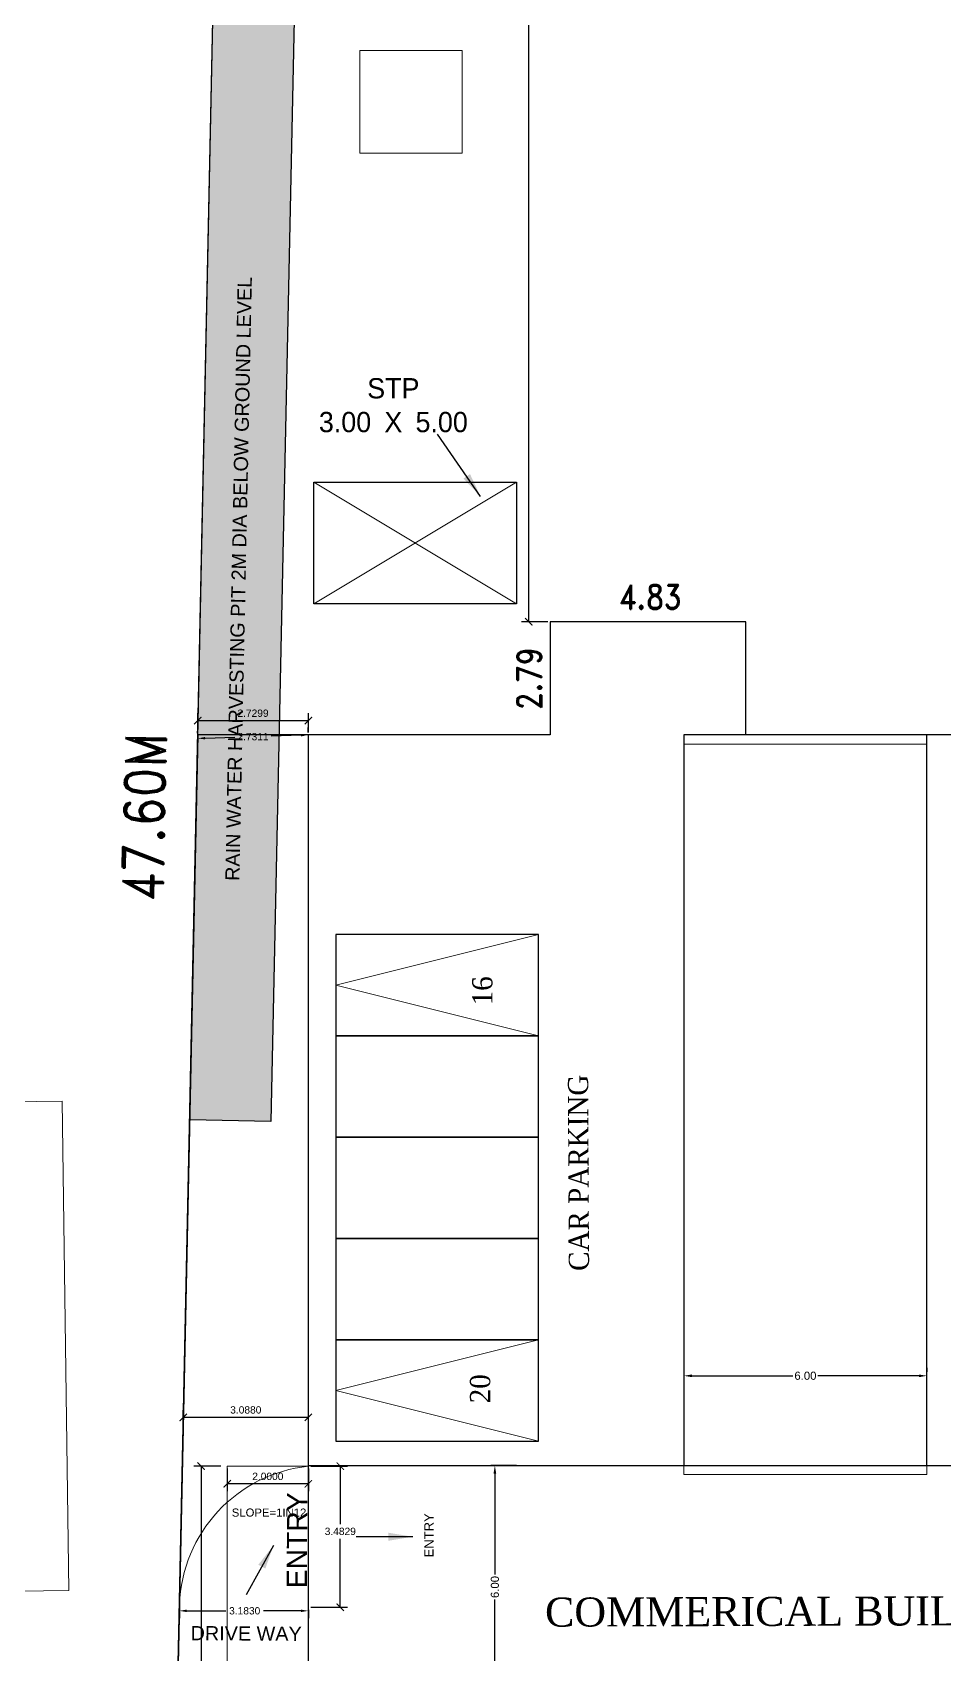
# Model space of a CAD drawing. Header units: metres. Extents: x -1561199 to -1560810, y 43748 to 43956.
# Drawn here: x -1561102.57 to -1561080.08, y 43839.96 to 43879.97 of the extents above; entities that cross this region are included whole.
import ezdxf

# ---------------------------------------------------------------- set-up
doc = ezdxf.new("R2010")
doc.units = ezdxf.units.M
doc.header["$LTSCALE"] = 750
doc.header["$MEASUREMENT"] = 0
doc.header["$PDMODE"] = 35
doc.header["$PDSIZE"] = 50
doc.layers.get('0').update_dxf_attribs({"lineweight": 5, "plot": 0})
doc.layers.get('Defpoints').update_dxf_attribs({"lineweight": 0})
for name, color, linetype in [('ANGULAR_PARKING_SLOT_1', 7, 'Continuous'), ('BLK_1_FLR_0_EXIT_WIDTH_DOOR', 2, 'Continuous'), ('BLK_1_LVL_0_REAR_SETBACK', 11, 'Continuous'), ('BLK_1_LVL_0_SIDE_SETBACK1', 171, 'Continuous'), ('PLOT_BOUNDARY', 70, 'Continuous'), ('RWH', 130, 'Continuous'), ('SEPTIC_TANK', 146, 'Continuous')]:
    doc.layers.add(name, color=color, linetype=linetype)
for name, color, linetype, lineweight in [('BLK_1_DA_RAMP_1', 1, 'Continuous', 0), ('BLK_1_LVL_0_BLDG_FOOT_PRINT', 1, 'Continuous', 5), ('ED', 30, 'Continuous', 0), ('SPECIAL_PARKING', 175, 'Continuous', 0), ('WASTE_DISPOSAL', 7, 'Continuous', 0)]:
    doc.layers.add(name, color=color, linetype=linetype, lineweight=lineweight)
doc.layers.add('DRIVE_WAY', color=254, linetype='Continuous', plot=False)
doc.styles.add('ARIAL', font='romand.shx', dxfattribs={"width": 0.85})
doc.styles.add('S', font='swiss.ttf')
doc.styles.get("Standard").update_dxf_attribs({"font": 'arial.ttf'})
doc.styles.add('style1', font='romans.shx', dxfattribs={"width": 0.95, "height": 200})
doc.styles.add('style6', font='romantic.ttf')
doc.dimstyles.new('100', dxfattribs={"dimscale": 100, "dimtxt": 0.002, "dimasz": 0.002, "dimexe": 0.001, "dimexo": 0.002, "dimgap": 0.0005, "dimtad": 0, "dimzin": 0, "dimdsep": 46, "dimtxsty": 'Standard', "dimcen": 0.001, "dimclrd": 256, "dimadec": 0, "dimazin": 0, "dimtfac": 1, "dimtofl": 0, "dimtmove": 1, "dimatfit": 3, "dimfxl": 0, "dimtolj": 1, "dimtzin": 0, "dimarcsym": 0})
doc.dimstyles.new('MEATERS', dxfattribs={"dimtxt": 1, "dimasz": 0.4, "dimexe": 0.4, "dimexo": 0.4, "dimgap": 0.09, "dimtad": 0, "dimzin": 0, "dimdsep": 46, "dimtxsty": 'ARIAL', "dimcen": 0.09, "dimse1": 1, "dimse2": 1, "dimsd1": 1, "dimsd2": 1, "dimclrd": 144, "dimclre": 144, "dimclrt": 256, "dimaunit": 1, "dimadec": 3, "dimazin": 0, "dimtfac": 1, "dimtofl": 0, "dimtmove": 1, "dimatfit": 2, "dimfxl": 0, "dimtolj": 1, "dimtzin": 0, "dimlwd": -1, "dimlwe": -1, "dimarcsym": 0})
doc.dimstyles.new('METRIC', dxfattribs={"dimtxt": 0.45, "dimasz": 0.25, "dimexe": 0.15, "dimexo": 0.15, "dimgap": 0.15, "dimtad": 1, "dimzin": 0, "dimdsep": 46, "dimtxsty": 'S', "dimcen": 0, "dimclrd": 1, "dimclre": 1, "dimclrt": 5, "dimadec": 0, "dimazin": 2, "dimtfac": 1, "dimtix": 1, "dimtofl": 0, "dimtmove": 1, "dimatfit": 0, "dimfxl": 0, "dimtolj": 1, "dimtzin": 0, "dimarcsym": 0})
doc.dimstyles.new('OUTER IN METER', dxfattribs={"dimtxt": 0.6, "dimasz": 0.4, "dimexe": 0.4, "dimexo": 0.4, "dimgap": 0.09, "dimtad": 0, "dimzin": 0, "dimdsep": 46, "dimtxsty": 'ARIAL', "dimcen": 0.09, "dimse1": 1, "dimse2": 1, "dimsd1": 1, "dimsd2": 1, "dimclrd": 144, "dimclre": 144, "dimclrt": 256, "dimaunit": 1, "dimadec": 3, "dimazin": 0, "dimtfac": 1, "dimtofl": 0, "dimtmove": 1, "dimatfit": 2, "dimfxl": 0, "dimtolj": 1, "dimtzin": 0, "dimlwd": -1, "dimlwe": -1, "dimarcsym": 0})
doc.dimstyles.get("Standard").update_dxf_attribs({"dimtxt": 0.18, "dimasz": 0.18, "dimexe": 0.18, "dimexo": 0.0625, "dimgap": 0.09, "dimtad": 1, "dimtih": 1, "dimtoh": 1, "dimdec": 4, "dimzin": 0, "dimdsep": 46, "dimtxsty": 'Standard', "dimblk": 'ARCHTICK', "dimcen": 0.09, "dimadec": 0, "dimazin": 0, "dimtfac": 1, "dimtdec": 4, "dimtofl": 0, "dimtmove": 0, "dimatfit": 3, "dimldrblk": 'ARCHTICK', "dimfxl": 0, "dimtolj": 1, "dimtzin": 0, "dimarcsym": 0})
doc.dimstyles.new('STANDARD$0', dxfattribs={"dimscale": 0, "dimtxt": 9, "dimasz": 2, "dimexe": 2, "dimexo": 1, "dimgap": 0.5, "dimtad": 1, "dimdec": 1, "dimzin": 0, "dimdsep": 46, "dimlunit": 4, "dimtxsty": 'Standard', "dimblk1": 'ARCHTICK', "dimblk2": 'ARCHTICK', "dimsah": 1, "dimcen": 0, "dimdle": 1.5, "dimclrd": 1, "dimclre": 1, "dimclrt": 4, "dimadec": 0, "dimazin": 0, "dimtfac": 0.3, "dimtdec": 1, "dimtix": 1, "dimtmove": 0, "dimatfit": 3, "dimldrblk": 'ARCHTICK', "dimfxl": 0, "dimfrac": 2, "dimtolj": 1, "dimtzin": 0, "dimarcsym": 0})

# ---------------------------------------------------------------- blocks, each defined once
blk = doc.blocks.new('*D199')
at = {"layer": 'Defpoints', "color": 0, "ltscale": 25}
for p in [(-1561099.359, 43881.8), (-1561097.264, 43881.755), (-1561098.273, 43834.166)]:
    blk.add_point(p, dxfattribs=at)
at = {"ltscale": 25, "insert": (-1561099.808, 43860.604), "char_height": 1, "attachment_point": 5, "rotation": 88.7858, "style": 'ARIAL'}
blk.add_mtext('\\A1;47.60M', dxfattribs=at)
blk = doc.blocks.new('*D270')
at = {"layer": 'Defpoints', "color": 0}
for p in [(-1561089.786, 43865.427, -22.097), (-1561090.303, 43862.633), (-1561089.786, 43862.633, -22.097)]:
    blk.add_point(p, dxfattribs=at)
at = {"insert": (-1561090.303, 43864.018), "char_height": 0.6, "attachment_point": 5, "rotation": 90, "style": 'ARIAL'}
blk.add_mtext('\\A1;2.79', dxfattribs=at)
blk = doc.blocks.new('*D271')
at = {"layer": 'Defpoints', "color": 0}
for p in [(-1561084.959, 43866.037), (-1561089.786, 43865.427, -22.097), (-1561084.959, 43865.427, -22.097)]:
    blk.add_point(p, dxfattribs=at)
at = {"insert": (-1561087.319, 43866.037), "char_height": 0.6, "attachment_point": 5, "style": 'ARIAL'}
blk.add_mtext('\\A1;4.83', dxfattribs=at)
blk = doc.blocks.new('*D274')
at = {"layer": 'Defpoints', "color": 0}
for p in [(-1561098.485, 43862.546, -22.097), (-1561098.485, 43862.546), (-1561095.756, 43862.632)]:
    blk.add_point(p, dxfattribs=at)
at = {"layer": 'ED', "color": 0, "lineweight": -2}
for p, q in [((-1561095.758, 43862.695), (-1561095.761, 43862.812)), ((-1561098.487, 43862.609), (-1561098.491, 43862.726)), ((-1561098.306, 43862.552), (-1561097.568, 43862.575)), ((-1561095.936, 43862.626), (-1561096.673, 43862.603))]:
    blk.add_line(p, q, dxfattribs=at)
at = {"layer": 'ED', "color": 0}
for points in [[(-1561098.307, 43862.582), (-1561098.305, 43862.522), (-1561098.485, 43862.546)], [(-1561095.937, 43862.656), (-1561095.935, 43862.596), (-1561095.756, 43862.632)]]:
    blk.add_solid(points, dxfattribs=at)
at = {"layer": 'ED', "color": 0, "insert": (-1561097.121, 43862.589), "char_height": 0.18, "attachment_point": 5}
blk.add_mtext('\\A1;2.7311', dxfattribs=at)
blk = doc.blocks.new('*D276')
at = {"layer": 'Defpoints', "color": 0}
for p in [(-1561091.152, 43844.602), (-1561090.421, 43844.602, -759.396), (-1561090.421, 43838.602, -759.396)]:
    blk.add_point(p, dxfattribs=at)
at = {"layer": 'DRIVE_WAY', "color": 0, "lineweight": -2}
for p, q in [((-1561090.621, 43844.602), (-1561091.252, 43844.602)), ((-1561090.621, 43838.602), (-1561091.252, 43838.602))]:
    blk.add_line(p, q, dxfattribs=at)
at = {"layer": 'DRIVE_WAY', "lineweight": -2}
for p, q in [((-1561091.152, 43844.402), (-1561091.152, 43841.912)), ((-1561091.152, 43838.802), (-1561091.152, 43841.292))]:
    blk.add_line(p, q, dxfattribs=at)
at = {"layer": 'DRIVE_WAY'}
for points in [[(-1561091.185, 43844.402), (-1561091.119, 43844.402), (-1561091.152, 43844.602)], [(-1561091.185, 43838.802), (-1561091.119, 43838.802), (-1561091.152, 43838.602)]]:
    blk.add_solid(points, dxfattribs=at)
at = {"layer": 'DRIVE_WAY', "color": 0, "insert": (-1561091.152, 43841.602), "char_height": 0.2, "attachment_point": 5, "rotation": 90}
blk.add_mtext('\\A1;6.00', dxfattribs=at)
blk = doc.blocks.new('*D277')
at = {"layer": 'Defpoints', "color": 0}
for p in [(-1561086.487, 43846.815, -22.097), (-1561080.487, 43846.815, -22.097), (-1561080.487, 43846.815)]:
    blk.add_point(p, dxfattribs=at)
at = {"layer": 'DRIVE_WAY', "color": 0, "lineweight": -2}
for p, q in [((-1561086.487, 43847.015), (-1561086.487, 43846.915)), ((-1561080.487, 43847.015), (-1561080.487, 43846.915))]:
    blk.add_line(p, q, dxfattribs=at)
at = {"layer": 'DRIVE_WAY', "lineweight": -2}
for p, q in [((-1561086.287, 43846.815), (-1561083.796, 43846.815)), ((-1561080.687, 43846.815), (-1561083.177, 43846.815))]:
    blk.add_line(p, q, dxfattribs=at)
at = {"layer": 'DRIVE_WAY'}
for points in [[(-1561086.287, 43846.848), (-1561086.287, 43846.781), (-1561086.487, 43846.815)], [(-1561080.687, 43846.848), (-1561080.687, 43846.781), (-1561080.487, 43846.815)]]:
    blk.add_solid(points, dxfattribs=at)
at = {"layer": 'DRIVE_WAY', "color": 0, "insert": (-1561083.487, 43846.815), "char_height": 0.2, "attachment_point": 5}
blk.add_mtext('\\A1;6.00', dxfattribs=at)
blk = doc.blocks.new('_ArchTick')
at = {"color": 0, "linetype": 'ByBlock', "const_width": 0.15}
blk.add_lwpolyline([(-0.5, -0.5), (0.5, 0.5)], dxfattribs=at)
blk = doc.blocks.new('*D292')
at = {"layer": 'Defpoints', "color": 0}
for p in [(-1561098.844, 43845.652, -781.493), (-1561095.756, 43845.79), (-1561095.756, 43845.652, -22.097)]:
    blk.add_point(p, dxfattribs=at)
at = {"layer": 'ED', "color": 0, "lineweight": -2}
for p, q in [((-1561098.844, 43845.714), (-1561098.844, 43845.97)), ((-1561098.844, 43845.79), (-1561095.756, 43845.79)), ((-1561095.756, 43845.714), (-1561095.756, 43845.97))]:
    blk.add_line(p, q, dxfattribs=at)
at = {"layer": 'ED', "color": 0, "lineweight": -2, "xscale": 0.18, "yscale": 0.18, "zscale": 0.18, "rotation": 180}
blk.add_blockref('_ArchTick', (-1561098.844, 43845.79), dxfattribs=at)
at = {"layer": 'ED', "color": 0, "lineweight": -2, "xscale": 0.18, "yscale": 0.18, "zscale": 0.18}
blk.add_blockref('_ArchTick', (-1561095.756, 43845.79), dxfattribs=at)
at = {"layer": 'ED', "color": 0, "insert": (-1561097.3, 43845.972), "char_height": 0.18, "attachment_point": 5}
blk.add_mtext('\\A1;3.0880', dxfattribs=at)
blk = doc.blocks.new('*D294')
at = {"layer": 'Defpoints', "color": 0}
for p in [(-1561090.317, 43909.902), (-1561089.57, 43909.902, -22.097), (-1561089.785, 43865.427, -22.097)]:
    blk.add_point(p, dxfattribs=at)
at = {"layer": 'ED', "color": 0, "lineweight": -2}
for p, q in [((-1561089.632, 43909.902), (-1561090.497, 43909.902)), ((-1561090.317, 43909.902), (-1561090.317, 43887.846)), ((-1561090.317, 43865.427), (-1561090.317, 43887.482)), ((-1561089.848, 43865.427), (-1561090.497, 43865.427))]:
    blk.add_line(p, q, dxfattribs=at)
at = {"layer": 'ED', "color": 0, "lineweight": -2, "xscale": 0.18, "yscale": 0.18, "zscale": 0.18}
for p, rotation in [((-1561090.317, 43909.902), 90), ((-1561090.317, 43865.427), 270)]:
    blk.add_blockref('_ArchTick', p, dxfattribs=dict(at, rotation=rotation))
at = {"layer": 'ED', "color": 0, "insert": (-1561090.317, 43887.664), "char_height": 0.18, "attachment_point": 5}
blk.add_mtext('\\A1;44.4750', dxfattribs=at)
blk = doc.blocks.new('*D296')
at = {"layer": 'Defpoints', "color": 0}
for p in [(-1561095.756, 43862.985), (-1561098.485, 43862.546, -22.097), (-1561095.756, 43862.632, -22.097)]:
    blk.add_point(p, dxfattribs=at)
at = {"layer": 'ED', "color": 0, "lineweight": -2}
for p, q in [((-1561098.485, 43862.609), (-1561098.485, 43863.165)), ((-1561098.485, 43862.985), (-1561095.756, 43862.985)), ((-1561095.756, 43862.695), (-1561095.756, 43863.165))]:
    blk.add_line(p, q, dxfattribs=at)
at = {"layer": 'ED', "color": 0, "lineweight": -2, "xscale": 0.18, "yscale": 0.18, "zscale": 0.18, "rotation": 180}
blk.add_blockref('_ArchTick', (-1561098.485, 43862.985), dxfattribs=at)
at = {"layer": 'ED', "color": 0, "lineweight": -2, "xscale": 0.18, "yscale": 0.18, "zscale": 0.18}
blk.add_blockref('_ArchTick', (-1561095.756, 43862.985), dxfattribs=at)
at = {"layer": 'ED', "color": 0, "insert": (-1561097.121, 43863.167), "char_height": 0.18, "attachment_point": 5}
blk.add_mtext('\\A1;2.7299', dxfattribs=at)
blk = doc.blocks.new('*D297')
at = {"layer": 'Defpoints', "color": 0}
for p in [(-1561098.939, 43841.158, -1118.766), (-1561098.939, 43841.014), (-1561095.756, 43841.102, -381.467)]:
    blk.add_point(p, dxfattribs=at)
at = {"layer": 'ED', "color": 0, "lineweight": -2}
for p, q in [((-1561098.939, 43841.096), (-1561098.939, 43840.834)), ((-1561098.759, 43841.014), (-1561097.79, 43841.014)), ((-1561095.936, 43841.014), (-1561096.864, 43841.014)), ((-1561095.756, 43841.04), (-1561095.756, 43840.834))]:
    blk.add_line(p, q, dxfattribs=at)
at = {"layer": 'ED', "color": 0}
for points in [[(-1561098.759, 43841.044), (-1561098.759, 43840.984), (-1561098.939, 43841.014)], [(-1561095.936, 43841.044), (-1561095.936, 43840.984), (-1561095.756, 43841.014)]]:
    blk.add_solid(points, dxfattribs=at)
at = {"layer": 'ED', "color": 0, "insert": (-1561097.327, 43841.014), "char_height": 0.18, "attachment_point": 5}
blk.add_mtext('\\A1;3.1830', dxfattribs=at)
blk = doc.blocks.new('*D298')
at = {"layer": 'BLK_1_FLR_0_EXIT_WIDTH_DOOR', "color": 0, "lineweight": -2}
for p, q in [((-1561095.693, 43844.585), (-1561094.787, 43844.585)), ((-1561094.967, 43844.585), (-1561094.967, 43843.157)), ((-1561094.967, 43841.102), (-1561094.967, 43842.793)), ((-1561095.693, 43841.102), (-1561094.787, 43841.102))]:
    blk.add_line(p, q, dxfattribs=at)
at = {"layer": 'Defpoints', "color": 0}
for p in [(-1561095.756, 43844.585, -1118.766), (-1561094.967, 43844.585), (-1561095.756, 43841.102, -381.467)]:
    blk.add_point(p, dxfattribs=at)
at = {"layer": 'BLK_1_FLR_0_EXIT_WIDTH_DOOR', "color": 0, "lineweight": -2, "xscale": 0.18, "yscale": 0.18, "zscale": 0.18}
for p, rotation in [((-1561094.967, 43844.585), 90), ((-1561094.967, 43841.102), 270)]:
    blk.add_blockref('_ArchTick', p, dxfattribs=dict(at, rotation=rotation))
at = {"layer": 'BLK_1_FLR_0_EXIT_WIDTH_DOOR', "color": 0, "insert": (-1561094.967, 43842.975), "char_height": 0.18, "attachment_point": 5}
blk.add_mtext('\\A1;3.4829', dxfattribs=at)
blk = doc.blocks.new('*D299')
at = {"layer": 'BLK_1_DA_RAMP_1', "color": 0, "lineweight": -2}
for p, q in [((-1561097.919, 43844.585), (-1561098.584, 43844.585)), ((-1561098.404, 43844.585), (-1561098.404, 43838.713)), ((-1561098.404, 43832.476), (-1561098.404, 43838.349)), ((-1561097.819, 43832.476), (-1561098.584, 43832.476))]:
    blk.add_line(p, q, dxfattribs=at)
at = {"layer": 'Defpoints', "color": 0}
for p in [(-1561097.856, 43844.585), (-1561098.404, 43832.476), (-1561097.756, 43832.476)]:
    blk.add_point(p, dxfattribs=at)
at = {"layer": 'BLK_1_DA_RAMP_1', "color": 0, "lineweight": -2, "xscale": 0.18, "yscale": 0.18, "zscale": 0.18}
for p, rotation in [((-1561098.404, 43844.585), 90), ((-1561098.404, 43832.476), 270)]:
    blk.add_blockref('_ArchTick', p, dxfattribs=dict(at, rotation=rotation))
at = {"layer": 'BLK_1_DA_RAMP_1', "color": 0, "insert": (-1561098.404, 43838.531), "char_height": 0.18, "attachment_point": 5}
blk.add_mtext('\\A1;12.1087', dxfattribs=at)
blk = doc.blocks.new('*D300')
at = {"layer": 'BLK_1_DA_RAMP_1', "color": 0, "lineweight": -2}
for p, q in [((-1561097.756, 43844.523), (-1561097.756, 43843.97)), ((-1561095.756, 43844.523), (-1561095.756, 43843.97)), ((-1561095.756, 43844.15), (-1561097.756, 43844.15))]:
    blk.add_line(p, q, dxfattribs=at)
at = {"layer": 'Defpoints', "color": 0}
for p in [(-1561097.756, 43844.585), (-1561095.756, 43844.585), (-1561097.756, 43844.15)]:
    blk.add_point(p, dxfattribs=at)
at = {"layer": 'BLK_1_DA_RAMP_1', "color": 0, "lineweight": -2, "xscale": 0.18, "yscale": 0.18, "zscale": 0.18, "rotation": 180}
blk.add_blockref('_ArchTick', (-1561097.756, 43844.15), dxfattribs=at)
at = {"layer": 'BLK_1_DA_RAMP_1', "color": 0, "lineweight": -2, "xscale": 0.18, "yscale": 0.18, "zscale": 0.18}
blk.add_blockref('_ArchTick', (-1561095.756, 43844.15), dxfattribs=at)
at = {"layer": 'BLK_1_DA_RAMP_1', "color": 0, "insert": (-1561096.756, 43844.332), "char_height": 0.18, "attachment_point": 5}
blk.add_mtext('\\A1;2.0000', dxfattribs=at)

msp = doc.modelspace()

# ---------------------------------------------------------------- hatches: boundary and pattern name
h = msp.add_hatch()
h.set_pattern_fill('HEX', color=0, scale=1.5)
h.set_pattern_definition([(0, (-1563908.30594, 43980.64817), (0, 0.324759526), [0.1875, -0.375]), (120, (-1563908.30594, 43980.64817), (-0.28125, -0.162379763), [0.1875, -0.375]), (60, (-1563908.11844, 43980.64817), (-0.28125, 0.162379763), [0.1875, -0.375])])
h.paths.add_polyline_path([(-1561096.06831, 43882.22806), (-1561099.49365, 43907.35149), (-1561101.92844, 43906.72581), (-1561098.06831, 43882.22806), (-1561098.68503, 43853.13108), (-1561096.68548, 43853.0887)])
h.paths.add_polyline_path([(-1561098.04565, 43890.34157), (-1561100.08247, 43903.46613), (-1561100.60126, 43903.38562), (-1561098.56444, 43890.26106)], flags=24)
h.paths.add_polyline_path([(-1561097.35052, 43859.84028), (-1561097.07578, 43873.1191), (-1561097.60067, 43873.12996), (-1561097.87541, 43859.85114)], flags=24)

# ---------------------------------------------------------------- linework, layer by layer
at = {"color": 0}
for p, q in [((-1561089.7856, 43865.42674, -22.0971), (-1561089.7856, 43862.63214, -22.0971)), ((-1561086.54537, 43865.42674, -22.0971), (-1561089.7856, 43865.42674, -22.0971)), ((-1561086.54537, 43865.42674, -22.0971), (-1561084.95946, 43865.42674, -22.0971)), ((-1561084.95946, 43862.63214, -22.0971), (-1561084.95946, 43865.42674, -22.0971)), ((-1561095.75577, 43862.63214), (-1561095.75577, 43844.58501, -684.5947)), ((-1561095.75577, 43862.63214, -1118.76632), (-1561095.75577, 43841.10206, -381.46736)), ((-1561089.7856, 43862.63214, -0.83114), (-1561095.75577, 43862.63214)), ((-1561096.68548, 43853.0887, -381.46736), (-1561098.68503, 43853.13108, -381.46736)), ((-1561095.75577, 43841.10206, -381.46736), (-1561095.75592, 43839.48159, -381.46736))]:
    msp.add_line(p, q, dxfattribs=at)
for p, q in [((-1561086.48652, 43844.60206, -759.39606), (-1561086.48652, 43862.63214, -22.0971)), ((-1561080.48652, 43844.60206, -759.39606), (-1561080.48652, 43862.63214, -22.0971)), ((-1561095.07795, 43856.45547, 359.37026), (-1561090.07795, 43857.70547, 359.37026)), ((-1561090.07795, 43855.20547, 359.37026), (-1561095.07795, 43856.45547, 359.37026)), ((-1561095.07795, 43846.45547, 359.37026), (-1561090.07795, 43847.70547, 359.37026)), ((-1561090.07795, 43845.20547, 359.37026), (-1561095.07795, 43846.45547, 359.37026)), ((-1561095.52562, 43844.60206, -759.39606), (-1561095.75562, 43844.60206, -759.39606)), ((-1561095.75562, 43841.10206, -22.0971), (-1561095.75562, 43844.58501, -759.39606))]:
    msp.add_line(p, q)
for points in [[(-1561095.61984, 43865.86758), (-1561090.61984, 43868.86758)], [(-1561095.61984, 43868.86758), (-1561090.61984, 43865.86758)]]:
    msp.add_lwpolyline(points, dxfattribs=at)
msp.add_lwpolyline([(-1561106.06143, 43841.45817), (-1561106.22931, 43853.53358), (-1561101.83191, 43853.59472), (-1561101.66403, 43841.5193)], close=True, dxfattribs=at)
msp.add_arc((-1561095.37745, 43841.0419, -1118.76632), 3.56325, 96.094697, 178.127152, dxfattribs=at)
at = {"layer": 'ANGULAR_PARKING_SLOT_1', "color": 6, "linetype": 'Continuous', "elevation": 359.37026}
for points in [[(-1561090.07795, 43855.20547), (-1561090.07795, 43857.70547), (-1561095.07795, 43857.70547), (-1561095.07795, 43855.20547), (-1561090.07795, 43855.20547)], [(-1561090.07795, 43852.70547), (-1561090.07795, 43855.20547), (-1561095.07795, 43855.20547), (-1561095.07795, 43852.70547), (-1561090.07795, 43852.70547)], [(-1561090.07795, 43850.20547), (-1561090.07795, 43852.70547), (-1561095.07795, 43852.70547), (-1561095.07795, 43850.20547), (-1561090.07795, 43850.20547)], [(-1561090.07795, 43847.70547), (-1561090.07795, 43850.20547), (-1561095.07795, 43850.20547), (-1561095.07795, 43847.70547), (-1561090.07795, 43847.70547)], [(-1561090.07795, 43845.20547), (-1561090.07795, 43847.70547), (-1561095.07795, 43847.70547), (-1561095.07795, 43845.20547), (-1561090.07795, 43845.20547)]]:
    msp.add_lwpolyline(points, dxfattribs=at)
at = {"layer": 'BLK_1_DA_RAMP_1', "elevation": -1162.96052}
msp.add_lwpolyline([(-1561097.75618, 43832.47645), (-1561097.75618, 43844.58511), (-1561095.75618, 43844.58511), (-1561095.75618, 43832.47645)], close=True, dxfattribs=at)
at = {"layer": 'BLK_1_LVL_0_BLDG_FOOT_PRINT', "color": 1, "ltscale": 400, "elevation": -22.0971}
msp.add_lwpolyline([(-1561084.95946, 43865.42674), (-1561084.95946, 43862.63214), (-1561072.28577, 43862.63214), (-1561072.28577, 43832.47645), (-1561095.75592, 43832.47645), (-1561095.75577, 43862.63214), (-1561089.7856, 43862.63214), (-1561089.7856, 43865.42674)], close=True, dxfattribs=at)
at = {"layer": 'BLK_1_LVL_0_REAR_SETBACK', "elevation": -381.46736}
msp.add_lwpolyline([(-1561070.29771, 43862.63214), (-1561084.95932, 43862.63214), (-1561084.95932, 43865.42674), (-1561089.78545, 43865.42674), (-1561089.78545, 43862.63214), (-1561095.75562, 43862.6322), (-1561098.48365, 43862.6322), (-1561098.06831, 43882.22806), (-1561101.92844, 43906.72581), (-1561073.06619, 43914.14275), (-1561067.86427, 43904.90695), (-1561070.29771, 43862.63214)], close=True, dxfattribs=at)
at = {"layer": 'BLK_1_LVL_0_SIDE_SETBACK1', "elevation": -381.46736}
msp.add_lwpolyline([(-1561095.75561, 43862.6322), (-1561098.48365, 43862.6322), (-1561099.07692, 43834.63877), (-1561098.78337, 43832.47639), (-1561095.75555, 43832.47645)], close=True, dxfattribs=at)
at = {"layer": 'DRIVE_WAY', "color": 255}
msp.add_line((-1561095.75562, 43844.60206, -759.39606), (-1561072.28069, 43844.60206, -759.39606), dxfattribs=at)
for points, elevation in [([(-1561080.48652, 43862.63214), (-1561086.48652, 43862.63214), (-1561086.48652, 43844.60206), (-1561080.48652, 43844.60206)], -22.0971), ([(-1561072.28069, 43838.60206), (-1561095.75562, 43838.60206), (-1561095.75562, 43844.60206), (-1561072.28069, 43844.60206)], -759.39606)]:
    msp.add_lwpolyline(points, close=True, dxfattribs=dict(at, elevation=elevation))
at = {"layer": 'PLOT_BOUNDARY', "color": 70, "elevation": -381.46736}
msp.add_lwpolyline([(-1561073.06619, 43914.14275), (-1561067.86427, 43904.90695), (-1561070.70287, 43855.59349), (-1561062.94185, 43800.31757), (-1561097.3864, 43822.18566), (-1561099.07698, 43834.63875), (-1561098.06831, 43882.22806), (-1561101.92844, 43906.72581)], close=True, dxfattribs=at)
at = {"layer": 'RWH', "elevation": -762.93472}
msp.add_lwpolyline([(-1561096.68548, 43853.0887), (-1561098.68503, 43853.13108), (-1561098.06831, 43882.22806), (-1561101.92844, 43906.72581), (-1561099.49215, 43907.35188), (-1561096.06831, 43882.22806)], close=True, dxfattribs=at)
at = {"layer": 'SEPTIC_TANK', "linetype": 'ByBlock'}
msp.add_lwpolyline([(-1561095.61984, 43868.86758), (-1561090.61984, 43868.86758), (-1561090.61984, 43865.86758), (-1561095.61984, 43865.86758), (-1561095.61984, 43868.86758)], dxfattribs=at)
at = {"layer": 'SPECIAL_PARKING', "elevation": -22.0971}
msp.add_lwpolyline([(-1561086.48652, 43844.38206), (-1561080.48652, 43844.38206), (-1561080.48652, 43862.40136), (-1561086.48652, 43862.40136)], close=True, dxfattribs=at)
at = {"layer": 'WASTE_DISPOSAL', "color": 2}
msp.add_lwpolyline([(-1561094.48806, 43876.99216), (-1561091.95806, 43876.99216), (-1561091.95806, 43879.52216), (-1561094.48806, 43879.52216)], close=True, dxfattribs=at)

# ---------------------------------------------------------------- texts
at = {"color": 0, "style": 'style6'}
msp.add_text('COMMERICAL BUILDING', height=0.7186972, rotation=0.186601, dxfattribs=at).set_placement((-1561089.91347, 43840.62262))
at = {"color": 0, "lineweight": -2, "insert": (-1561097.47559, 43866.48512, -381.46736), "char_height": 0.35, "width": 19.3466254, "attachment_point": 5, "rotation": 88.81473, "style": 'S'}
msp.add_mtext('\\A1;RAIN WATER HARVESTING PIT 2M DIA BELOW GROUND LEVEL', dxfattribs=at)
at = {"color": 0, "insert": (-1561093.65798, 43870.09693, -381.46736), "char_height": 0.5, "attachment_point": 8, "style": 'style1'}
msp.add_mtext('\\A1;{\\fArial Baltic|b0|i0|c186|p34;STP\\P3.00} {\\fArial Baltic|b0|i0|c186|p34;X} {\\fArial Baltic|b0|i0|c186|p34;5.00}', dxfattribs=at)
at = {"char_height": 0.5, "attachment_point": 8, "style": 'style1'}
for s, insert, rotation in [('{\\fBookman Old Style|b0|i0|c0|p18;16}', (-1561091.20549, 43856.31655, 359.37026), 90), ('{\\fBookman Old Style|b0|i0|c0|p18;CAR PARKING}', (-1561088.83144, 43851.82628, 359.37026), 90.256573), ('{\\fBookman Old Style|b0|i0|c0|p18;20}', (-1561091.25956, 43846.49428, 359.37026), 90)]:
    msp.add_mtext(s, dxfattribs=dict(at, insert=insert, rotation=rotation))
at = {"color": 0, "ltscale": 1.5, "width": 11.7715528, "attachment_point": 2}
for s, insert, char_height, rotation in [('ENTRY', (-1561096.286, 43842.75572), 0.5, 89.636396), ('DRIVE WAY', (-1561097.28959, 43840.63127), 0.35, 359.636396)]:
    msp.add_mtext(s, dxfattribs=dict(at, insert=insert, char_height=char_height, rotation=rotation))
at = {"insert": (-1561092.89632, 43842.33231, 359.37026), "char_height": 0.23, "width": 1.6153676, "attachment_point": 1, "rotation": 90}
msp.add_mtext('ENTRY', dxfattribs=at)
at = {"layer": 'BLK_1_DA_RAMP_1', "char_height": 0.2, "width": 2.4, "attachment_point": 2}
for insert in [(-1561096.72623, 43843.5391, -1162.96052), (-1561096.72591, 43843.53899, -22.0971)]:
    msp.add_mtext('SLOPE=1IN12', dxfattribs=dict(at, insert=insert))

# ---------------------------------------------------------------- dimensions: what is measured, and where the dimension line sits
at = {"color": 0, "ltscale": 25}
dim = msp.add_linear_dim(base=(-1561099.35924, 43881.79962, -381.46736), p1=(-1561098.27252, 43834.1659, -381.46736), p2=(-1561097.26385, 43881.75521, -381.46736), angle=88.78578, dimstyle='MEATERS', override={"dimpost": 'M'}, dxfattribs=at)
dim.commit()
dim.dimension.update_dxf_attribs({"geometry": '*D199', "text_midpoint": (-1561099.80848, 43860.60448, -381.46736), "dimtype": 161})
at = {"color": 0}
dim = msp.add_linear_dim(base=(-1561084.95946, 43866.03717), p1=(-1561089.7856, 43865.42674, -22.0971), p2=(-1561084.95946, 43865.42674, -22.0971), dimstyle='OUTER IN METER', dxfattribs=at)
dim.commit()
dim.dimension.update_dxf_attribs({"geometry": '*D271', "text_midpoint": (-1561087.31882, 43866.03717), "dimtype": 160})
dim = msp.add_linear_dim(base=(-1561090.30337, 43862.63311), p1=(-1561089.7856, 43865.42674, -22.0971), p2=(-1561089.7856, 43862.63311, -22.0971), angle=90, dimstyle='OUTER IN METER', dxfattribs=at)
dim.commit()
dim.dimension.update_dxf_attribs({"geometry": '*D270', "text_midpoint": (-1561090.30337, 43864.01783), "dimtype": 160})
at = {"layer": 'BLK_1_DA_RAMP_1', "color": 1}
dim = msp.add_linear_dim(base=(-1561098.404, 43832.47645, -1162.96052), p1=(-1561097.85618, 43844.58511, -1162.96052), p2=(-1561097.75618, 43832.47645, -1162.96052), angle=270.000001, dimstyle='Standard', override={"dimscale": 1}, dxfattribs=at)
dim.commit()
dim.dimension.update_dxf_attribs({"geometry": '*D299', "text_midpoint": (-1561098.404, 43838.53078, -1162.96052)})
at = {"layer": 'BLK_1_DA_RAMP_1', "color": 2}
dim = msp.add_linear_dim(base=(-1561097.75618, 43844.15032, -1162.96052), p1=(-1561095.75618, 43844.58511, -1162.96052), p2=(-1561097.75618, 43844.58511, -1162.96052), angle=0.000001, dimstyle='Standard', override={"dimscale": 1}, dxfattribs=at)
dim.commit()
dim.dimension.update_dxf_attribs({"geometry": '*D300', "text_midpoint": (-1561096.75618, 43844.33223, -1162.96052)})
at = {"layer": 'BLK_1_FLR_0_EXIT_WIDTH_DOOR', "color": 2}
dim = msp.add_linear_dim(base=(-1561094.967037, 43844.585117, -781.49316), p1=(-1561095.755949, 43841.102169, -1162.960521), p2=(-1561095.755949, 43844.585117, -1900.259483), angle=90, dimstyle='STANDARD$0', override={"dimscale": 1, "dimtxt": 0.18, "dimasz": 0.18, "dimexe": 0.18, "dimexo": 0.0625, "dimgap": 0.09, "dimtad": 0, "dimtih": 1, "dimtoh": 1, "dimdec": 4, "dimlunit": 2, "dimcen": 0.09, "dimdle": 0, "dimclrd": 0, "dimclre": 0, "dimclrt": 0, "dimtdec": 4, "dimtix": 0, "dimtofl": 0, "dimfrac": 0}, dxfattribs=at)
dim.commit()
dim.dimension.update_dxf_attribs({"geometry": '*D298', "text_midpoint": (-1561094.967037, 43842.975206, -781.49316), "dimtype": 160})
at = {"layer": 'DRIVE_WAY', "color": 1}
for p1, p2, distance, picture, middle in [((-1561086.48652, 43846.8147, -22.0971), (-1561080.48652, 43846.8147, -22.0971), 0, '*D277', (-1561083.48652, 43846.8147)), ((-1561090.42111, 43838.60206, -759.39606), (-1561090.42111, 43844.60206, -759.39606), 0.73088, '*D276', (-1561091.15199, 43841.60206))]:
    dim = msp.add_aligned_dim(p1=p1, p2=p2, distance=distance, dimstyle='100', dxfattribs=at)
    dim.commit()
    dim.dimension.update_dxf_attribs({"geometry": picture, "text_midpoint": middle})
at = {"layer": 'ED'}
dim = msp.add_linear_dim(base=(-1561090.31727, 43909.90177, -359.37026), p1=(-1561089.78545, 43865.42674, -381.46736), p2=(-1561089.56951, 43909.90177, -381.46736), angle=90, dimstyle='STANDARD$0', override={"dimscale": 1, "dimtxt": 0.18, "dimasz": 0.18, "dimexe": 0.18, "dimexo": 0.0625, "dimgap": 0.09, "dimtih": 1, "dimtoh": 1, "dimdec": 4, "dimlunit": 2, "dimblk": 'ArchTick', "dimsah": 0, "dimcen": 0.09, "dimdle": 0, "dimclrd": 0, "dimclre": 0, "dimclrt": 0, "dimtfac": 1, "dimtdec": 4, "dimtix": 0, "dimtofl": 0, "dimtmove": 1, "dimfxl": 5, "dimfrac": 0}, dxfattribs=at)
dim.commit()
dim.dimension.update_dxf_attribs({"geometry": '*D294', "text_midpoint": (-1561090.31727, 43887.66426, -359.37026)})
for base, p1, p2, picture, middle in [((-1561095.75562, 43862.98494, -359.37026), (-1561098.48548, 43862.5461, -381.46736), (-1561095.75562, 43862.6322, -381.46736), '*D296', (-1561097.12055, 43863.16685, -359.37026)), ((-1561095.7555593, 43845.7899831, -359.3702614), (-1561098.8435095, 43845.6519792, -1140.8634219), (-1561095.7555593, 43845.6519894, -381.4673606), '*D292', (-1561097.2995344, 43845.9719476, -359.3702614))]:
    dim = msp.add_linear_dim(base=base, p1=p1, p2=p2, dimstyle='STANDARD$0', override={"dimscale": 1, "dimtxt": 0.18, "dimasz": 0.18, "dimexe": 0.18, "dimexo": 0.0625, "dimgap": 0.09, "dimtih": 1, "dimtoh": 1, "dimdec": 4, "dimlunit": 2, "dimblk": 'ArchTick', "dimsah": 0, "dimcen": 0.09, "dimdle": 0, "dimclrd": 0, "dimclre": 0, "dimclrt": 0, "dimtfac": 1, "dimtdec": 4, "dimtix": 0, "dimtofl": 0, "dimtmove": 1, "dimfxl": 5, "dimfrac": 0}, dxfattribs=at)
    dim.commit()
    dim.dimension.update_dxf_attribs({"geometry": picture, "text_midpoint": middle})
dim = msp.add_aligned_dim(p1=(-1561095.75577, 43862.63214), p2=(-1561098.48548, 43862.5461, -22.0971), distance=0, dimstyle='STANDARD$0', override={"dimscale": 1, "dimtxt": 0.18, "dimasz": 0.18, "dimexe": 0.18, "dimexo": 0.0625, "dimgap": 0.09, "dimtad": 0, "dimtih": 1, "dimtoh": 1, "dimdec": 4, "dimlunit": 2, "dimsah": 0, "dimcen": 0.09, "dimdle": 0, "dimclrd": 0, "dimclre": 0, "dimclrt": 0, "dimtfac": 1, "dimtdec": 4, "dimtix": 0, "dimtofl": 0, "dimtmove": 1, "dimfxl": 5, "dimfrac": 0}, dxfattribs=at)
dim.commit()
dim.dimension.update_dxf_attribs({"geometry": '*D274', "text_midpoint": (-1561097.12063, 43862.58912)})
dim = msp.add_linear_dim(base=(-1561098.93912, 43841.01359, -1140.86342), p1=(-1561095.7561, 43841.10217, -1522.33078), p2=(-1561098.93912, 43841.15846, -2259.62974), dimstyle='STANDARD$0', override={"dimscale": 1, "dimtxt": 0.18, "dimasz": 0.18, "dimexe": 0.18, "dimexo": 0.0625, "dimgap": 0.09, "dimtad": 0, "dimtih": 1, "dimtoh": 1, "dimdec": 4, "dimlunit": 2, "dimsah": 0, "dimcen": 0.09, "dimdle": 0, "dimclrd": 0, "dimclre": 0, "dimclrt": 0, "dimtfac": 1, "dimtdec": 4, "dimtix": 0, "dimtofl": 0, "dimtmove": 1, "dimfxl": 5, "dimfrac": 0}, dxfattribs=at)
dim.commit()
dim.dimension.update_dxf_attribs({"geometry": '*D297', "text_midpoint": (-1561097.32693, 43841.01359, -1140.86342), "dimtype": 160})

# ---------------------------------------------------------------- leaders
at = {"color": 0}
for points, override in [([(-1561091.50663, 43868.5206), (-1561092.56489, 43870.05572)], {"dimasz": 0.6, "dimtad": 0}), ([(-1561096.61521, 43842.63004), (-1561097.28809, 43841.40504)], {"dimasz": 0.6, "dimgap": 0.15, "dimtad": 0})]:
    msp.add_leader(points, dimstyle='METRIC', override=override, dxfattribs=at)
msp.add_leader([(-1561093.17892, 43842.8429, 359.37026), (-1561094.57656, 43842.8429, 359.37026)], dimstyle='METRIC', override={"dimasz": 0.6, "dimgap": 0.15, "dimtad": 0})

doc.saveas('drawing.dxf')
